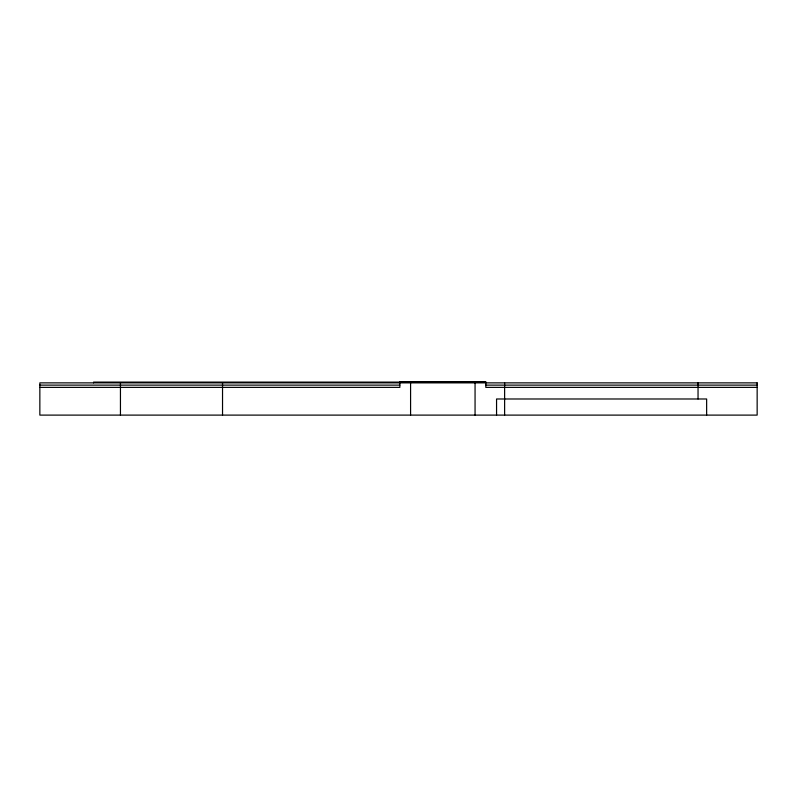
<?xml version="1.0" encoding="UTF-8"?>
<svg xmlns="http://www.w3.org/2000/svg" width="797" height="797" viewBox="0 0 797 797"><rect width="100%" height="100%" fill="white"/><g stroke="black" fill="none" stroke-linecap="round" stroke-linejoin="round"><path stroke-width="1.2" d="M399.845 381.893L485.811 381.893M39.85 385.12L399.845 385.12M485.811 385.12L757.15 385.12M39.85 387.382L399.845 387.382L399.845 382.112M757.15 387.382L485.811 387.382L485.811 382.112L93.578 382.112L93.578 382.869M706.64 415.107L706.64 398.988L496.561 398.988L496.561 415.107M698.042 382.869L698.042 398.988M504.621 382.869L504.621 415.107M475.062 382.112L475.062 415.107M410.585 382.112L410.585 415.107M222.532 382.869L222.532 415.107M120.447 382.869L120.447 415.107M757.15 382.869L39.85 382.869L39.85 415.107L757.15 415.107L757.15 382.869"/></g></svg>
